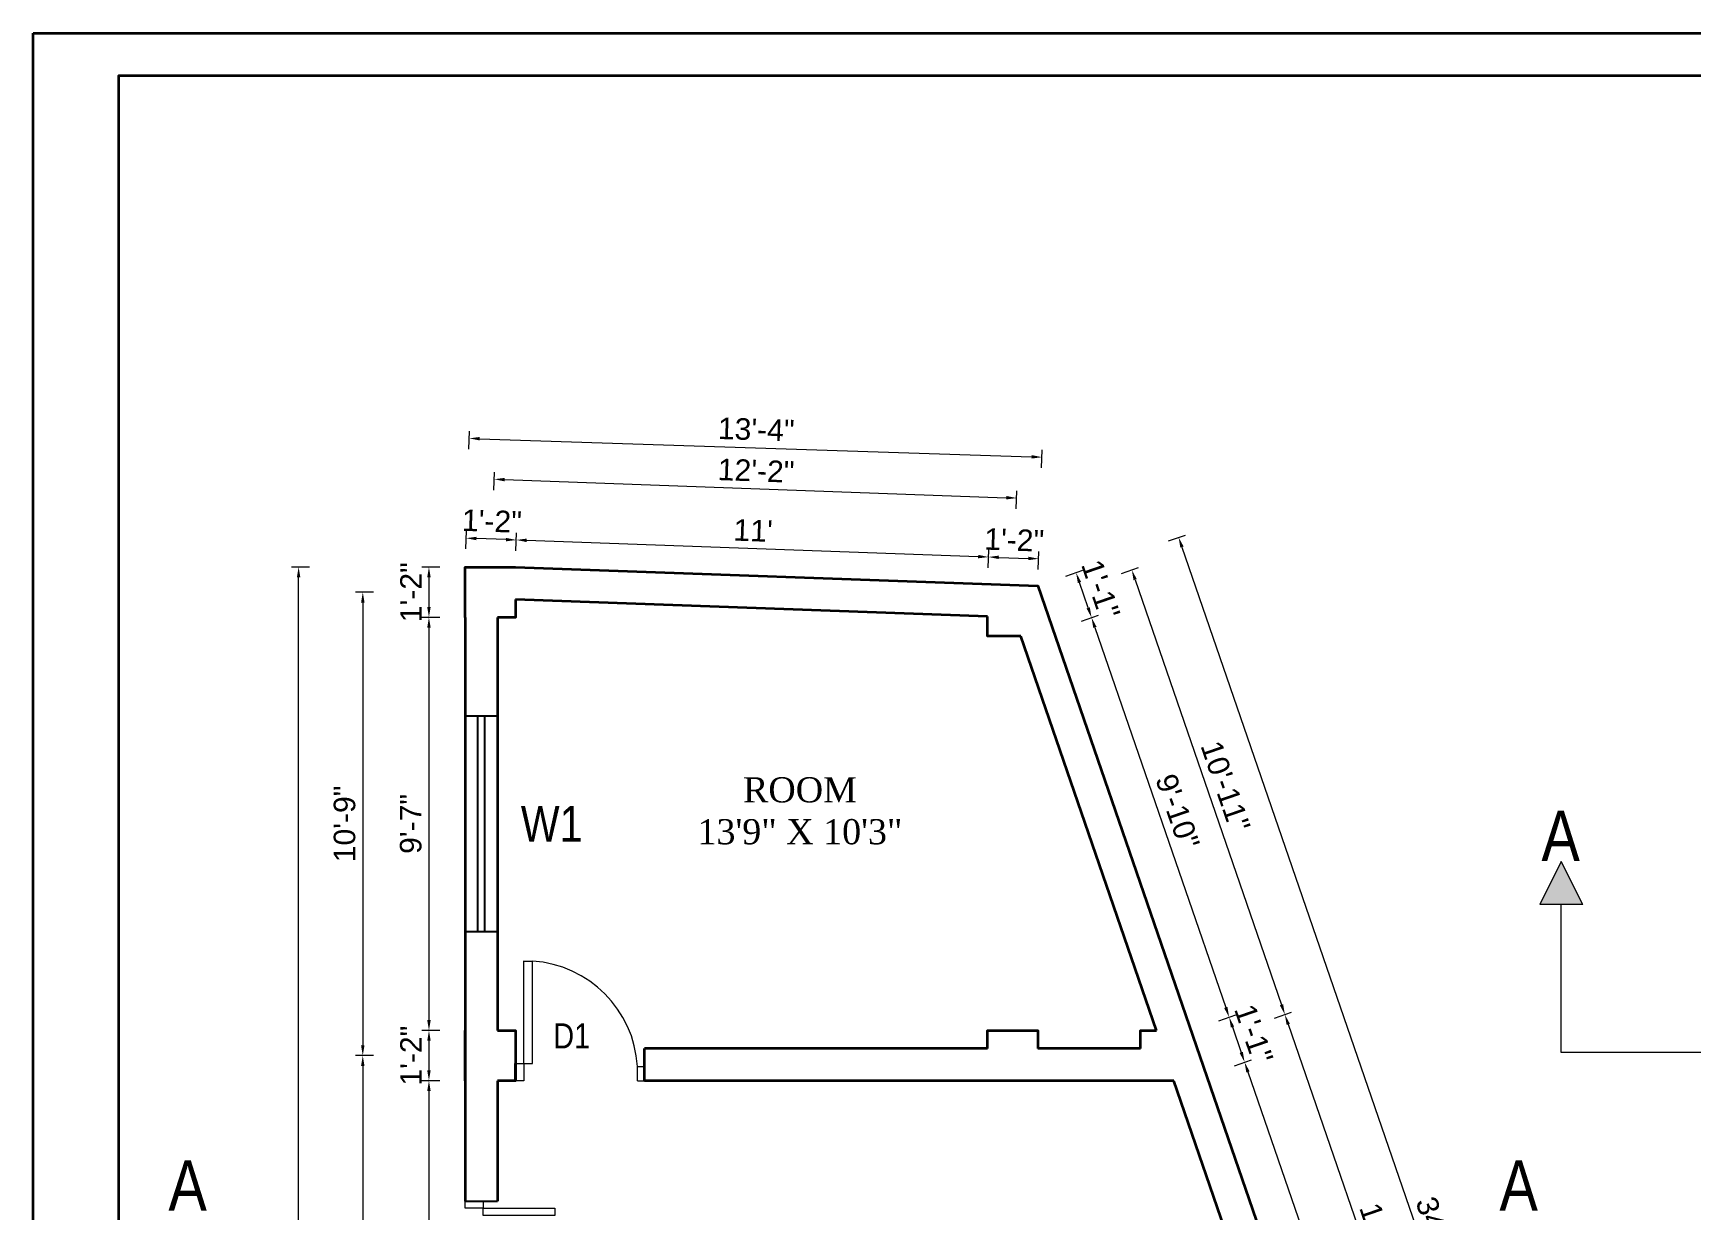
# Model space of a CAD drawing. Header units: inches. Extents: x 380359 to 404964, y -48881 to -44155.
# Drawn here: x 397856.7 to 398318.7, y -44873.9 to -44546.1 of the extents above; entities that cross this region are included whole.
import ezdxf

# ---------------------------------------------------------------- set-up
doc = ezdxf.new("R2010")
doc.units = ezdxf.units.IN
doc.header["$LTSCALE"] = 2
doc.header["$MEASUREMENT"] = 0
doc.header["$PDMODE"] = 34
doc.layers.get('0').update_dxf_attribs({"linetype": 'CONTINUOUS'})
doc.layers.get('DEFPOINTS').update_dxf_attribs({"color": 141, "linetype": 'CONTINUOUS'})
for name, color, linetype, lineweight in [('dimension', 160, 'CONTINUOUS', 15), ('door', 20, 'CONTINUOUS', 35), ('steps', 253, 'CONTINUOUS', 20)]:
    doc.layers.add(name, color=color, linetype=linetype, lineweight=lineweight)
doc.layers.add('Normal Wall', color=7, linetype='CONTINUOUS', lineweight=35, true_color=0xffaf89)
doc.styles.add('Lettring Text', font='arial.ttf')
doc.styles.get("Standard").update_dxf_attribs({"font": 'ARIALN.TTF'})
doc.dimstyles.new('Copy of Standard', dxfattribs={"dimtxt": 6, "dimasz": 2.875, "dimexe": 2, "dimexo": 4, "dimgap": 2, "dimtad": 1, "dimdec": 0, "dimrnd": 1, "dimzin": 0, "dimdsep": 46, "dimlunit": 4, "dimtxsty": 'Lettring Text', "dimcen": 0.1, "dimclrd": 7, "dimclre": 7, "dimclrt": 7, "dimazin": 0, "dimtfac": 0.645, "dimtdec": 0, "dimtmove": 1, "dimatfit": 0, "dimfxl": 3, "dimfxlon": 1, "dimtfillclr": 256, "dimtolj": 1, "dimtzin": 0, "dimlwd": -1, "dimlwe": -1, "dimarcsym": 2})

# ---------------------------------------------------------------- blocks, each defined once
blk = doc.blocks.new('*D175')
at = {"layer": 'DEFPOINTS', "color": 0, "ltscale": 0.5, "transparency": 16777216}
for p in [(397977.33, -44686.68), (397977.04, -44694.72), (397991.04, -44694.72)]:
    blk.add_point(p, dxfattribs=at)
at = {"layer": 'steps', "color": 7, "ltscale": 0.5, "transparency": 16777216}
for p, q in [((397977.22, -44689.68), (397977.4, -44684.68)), ((397988.43, -44687.08), (397980.2, -44686.78)), ((397991.2, -44690.18), (397991.38, -44685.18))]:
    blk.add_line(p, q, dxfattribs=at)
for points in [[(397980.22, -44686.3), (397980.18, -44687.26), (397977.33, -44686.68)], [(397988.45, -44686.6), (397988.42, -44687.56), (397991.31, -44687.18)]]:
    blk.add_solid(points, dxfattribs=at)
at = {"layer": 'steps', "color": 7, "ltscale": 0.5, "transparency": 16777216, "insert": (397984.5, -44681.92), "char_height": 6, "attachment_point": 5, "rotation": 357.9379, "style": 'Lettring Text'}
blk.add_mtext('\\A1;1\'-2"', dxfattribs=at)
blk = doc.blocks.new('*D176')
at = {"layer": 'DEFPOINTS', "color": 0, "ltscale": 0.5, "transparency": 16777216}
for p in [(398122.82, -44691.92), (397991.04, -44694.72), (398122.53, -44699.96)]:
    blk.add_point(p, dxfattribs=at)
at = {"layer": 'steps', "color": 7, "ltscale": 0.5, "transparency": 16777216}
for p, q in [((397991.2, -44690.18), (397991.38, -44685.18)), ((397994.18, -44687.28), (398119.95, -44691.81)), ((398122.72, -44694.91), (398122.9, -44689.92))]:
    blk.add_line(p, q, dxfattribs=at)
for points in [[(397994.2, -44686.8), (397994.16, -44687.76), (397991.31, -44687.18)], [(398119.97, -44691.33), (398119.93, -44692.29), (398122.82, -44691.92)]]:
    blk.add_solid(points, dxfattribs=at)
at = {"layer": 'steps', "color": 7, "ltscale": 0.5, "transparency": 16777216, "insert": (398057.25, -44684.54), "char_height": 6, "attachment_point": 5, "rotation": 357.9379, "style": 'Lettring Text'}
blk.add_mtext("\\A1;11'", dxfattribs=at)
blk = doc.blocks.new('*D177')
at = {"layer": 'DEFPOINTS', "color": 0, "ltscale": 0.5, "transparency": 16777216}
for p in [(398136.81, -44692.42), (398122.53, -44699.96), (398136.53, -44699.96)]:
    blk.add_point(p, dxfattribs=at)
at = {"layer": 'steps', "color": 7, "ltscale": 0.5, "transparency": 16777216}
for p, q in [((398122.72, -44694.91), (398122.9, -44689.92)), ((398125.7, -44692.02), (398133.93, -44692.32)), ((398136.7, -44695.42), (398136.88, -44690.42))]:
    blk.add_line(p, q, dxfattribs=at)
for points in [[(398125.71, -44691.54), (398125.68, -44692.5), (398122.82, -44691.92)], [(398133.95, -44691.84), (398133.91, -44692.79), (398136.81, -44692.42)]]:
    blk.add_solid(points, dxfattribs=at)
at = {"layer": 'steps', "color": 7, "ltscale": 0.5, "transparency": 16777216, "insert": (398129.99, -44687.16), "char_height": 6, "attachment_point": 5, "rotation": 357.9379, "style": 'Lettring Text'}
blk.add_mtext('\\A1;1\'-2"', dxfattribs=at)
blk = doc.blocks.new('*D178')
at = {"layer": 'DEFPOINTS', "color": 0, "ltscale": 0.5, "transparency": 16777216}
for p in [(398130.67, -44675.51), (397984.04, -44701.72), (398129.53, -44706.96)]:
    blk.add_point(p, dxfattribs=at)
at = {"layer": 'steps', "color": 7, "ltscale": 0.5, "transparency": 16777216}
for p, q in [((397985.06, -44673.27), (397985.24, -44668.27)), ((397988.04, -44670.38), (398127.79, -44675.41)), ((398130.56, -44678.51), (398130.74, -44673.51))]:
    blk.add_line(p, q, dxfattribs=at)
for points in [[(397988.06, -44669.9), (397988.02, -44670.86), (397985.17, -44670.27)], [(398127.81, -44674.93), (398127.78, -44675.89), (398130.67, -44675.51)]]:
    blk.add_solid(points, dxfattribs=at)
at = {"layer": 'steps', "color": 7, "ltscale": 0.5, "transparency": 16777216, "insert": (398058.1, -44667.88), "char_height": 6, "attachment_point": 5, "rotation": 357.9379, "style": 'Lettring Text'}
blk.add_mtext('\\A1;12\'-2"', dxfattribs=at)
blk = doc.blocks.new('*D179')
at = {"layer": 'DEFPOINTS', "color": 0, "ltscale": 0.5, "transparency": 16777216}
for p in [(398137.71, -44664.13), (397977.04, -44694.72), (398136.53, -44699.96)]:
    blk.add_point(p, dxfattribs=at)
at = {"layer": 'steps', "color": 7, "ltscale": 0.5, "transparency": 16777216}
for p, q in [((397978.11, -44661.89), (397978.28, -44656.89)), ((397981.09, -44658.99), (398134.84, -44664.04)), ((398137.61, -44667.13), (398137.78, -44662.13))]:
    blk.add_line(p, q, dxfattribs=at)
for points in [[(397981.1, -44658.51), (397981.07, -44659.47), (397978.21, -44658.89)], [(398134.85, -44663.56), (398134.82, -44664.52), (398137.71, -44664.13)]]:
    blk.add_solid(points, dxfattribs=at)
at = {"layer": 'steps', "color": 7, "ltscale": 0.5, "transparency": 16777216, "insert": (398058.13, -44656.45), "char_height": 6, "attachment_point": 5, "rotation": 358.1187, "style": 'Lettring Text'}
blk.add_mtext('\\A1;13\'-4"', dxfattribs=at)
blk = doc.blocks.new('*D185')
at = {"layer": 'DEFPOINTS', "color": 0, "ltscale": 0.5, "transparency": 16777216}
for p in [(398129.53, -44706.96), (398205.37, -44819.3), (398172.16, -44830.74)]:
    blk.add_point(p, dxfattribs=at)
at = {"layer": 'steps', "color": 7, "ltscale": 0.5, "transparency": 16777216}
for p, q in [((398159.9, -44696.5), (398164.63, -44694.87)), ((398163.68, -44698.24), (398204.43, -44816.58)), ((398202.53, -44820.27), (398207.26, -44818.65))]:
    blk.add_line(p, q, dxfattribs=at)
for points in [[(398164.13, -44698.09), (398163.22, -44698.4), (398162.74, -44695.53)], [(398204.89, -44816.42), (398203.98, -44816.74), (398205.37, -44819.3)]]:
    blk.add_solid(points, dxfattribs=at)
at = {"layer": 'steps', "color": 7, "ltscale": 0.5, "transparency": 16777216, "insert": (398188.84, -44755.76), "char_height": 6, "attachment_point": 5, "rotation": 289.0044, "style": 'Lettring Text'}
blk.add_mtext('\\A1;10\'-11"', dxfattribs=at)
blk = doc.blocks.new('*D189')
at = {"layer": 'DEFPOINTS', "color": 0, "ltscale": 0.5, "transparency": 16777216}
for p in [(397977.04, -44694.72), (397966.97, -44708.72), (397977.04, -44708.72)]:
    blk.add_point(p, dxfattribs=at)
at = {"layer": 'steps', "color": 7, "ltscale": 0.5, "transparency": 16777216}
for p, q in [((397969.97, -44694.72), (397964.97, -44694.72)), ((397966.97, -44697.6), (397966.97, -44705.85)), ((397969.97, -44708.72), (397964.97, -44708.72))]:
    blk.add_line(p, q, dxfattribs=at)
for points in [[(397966.49, -44697.6), (397967.45, -44697.6), (397966.97, -44694.72)], [(397966.49, -44705.85), (397967.45, -44705.85), (397966.97, -44708.72)]]:
    blk.add_solid(points, dxfattribs=at)
at = {"layer": 'steps', "color": 7, "ltscale": 0.5, "transparency": 16777216, "insert": (397961.96, -44701.72), "char_height": 6, "attachment_point": 5, "rotation": 90, "style": 'Lettring Text'}
blk.add_mtext('\\A1;1\'-2"', dxfattribs=at)
blk = doc.blocks.new('*D190')
at = {"layer": 'DEFPOINTS', "color": 0, "ltscale": 0.5, "transparency": 16777216}
for p in [(397977.04, -44708.72), (397966.97, -44823.74), (397977.04, -44823.74)]:
    blk.add_point(p, dxfattribs=at)
at = {"layer": 'steps', "color": 7, "ltscale": 0.5, "transparency": 16777216}
for p, q in [((397969.97, -44708.72), (397964.97, -44708.72)), ((397966.97, -44711.6), (397966.97, -44820.86)), ((397969.97, -44823.74), (397964.97, -44823.74))]:
    blk.add_line(p, q, dxfattribs=at)
for points in [[(397966.49, -44711.6), (397967.45, -44711.6), (397966.97, -44708.72)], [(397966.49, -44820.86), (397967.45, -44820.86), (397966.97, -44823.74)]]:
    blk.add_solid(points, dxfattribs=at)
at = {"layer": 'steps', "color": 7, "ltscale": 0.5, "transparency": 16777216, "insert": (397961.91, -44766.23), "char_height": 6, "attachment_point": 5, "rotation": 90, "style": 'Lettring Text'}
blk.add_mtext('\\A1;9\'-7"', dxfattribs=at)
blk = doc.blocks.new('*D191')
at = {"layer": 'DEFPOINTS', "color": 0, "ltscale": 0.5, "transparency": 16777216}
for p in [(397977.04, -44823.74), (397966.97, -44837.74), (397977.04, -44837.74)]:
    blk.add_point(p, dxfattribs=at)
at = {"layer": 'steps', "color": 7, "ltscale": 0.5, "transparency": 16777216}
for p, q in [((397969.97, -44823.74), (397964.97, -44823.74)), ((397966.97, -44826.61), (397966.97, -44834.86)), ((397969.97, -44837.74), (397964.97, -44837.74))]:
    blk.add_line(p, q, dxfattribs=at)
for points in [[(397966.49, -44826.61), (397967.45, -44826.61), (397966.97, -44823.74)], [(397966.49, -44834.86), (397967.45, -44834.86), (397966.97, -44837.74)]]:
    blk.add_solid(points, dxfattribs=at)
at = {"layer": 'steps', "color": 7, "ltscale": 0.5, "transparency": 16777216, "insert": (397961.96, -44830.74), "char_height": 6, "attachment_point": 5, "rotation": 90, "style": 'Lettring Text'}
blk.add_mtext('\\A1;1\'-2"', dxfattribs=at)
blk = doc.blocks.new('*D192')
at = {"layer": 'DEFPOINTS', "color": 0, "ltscale": 0.5, "transparency": 16777216}
for p in [(397977.04, -44837.74), (397966.97, -44952.74), (397977.04, -44952.74)]:
    blk.add_point(p, dxfattribs=at)
at = {"layer": 'steps', "color": 7, "ltscale": 0.5, "transparency": 16777216}
for p, q in [((397969.97, -44837.74), (397964.97, -44837.74)), ((397966.97, -44840.61), (397966.97, -44949.86)), ((397969.97, -44952.74), (397964.97, -44952.74))]:
    blk.add_line(p, q, dxfattribs=at)
for points in [[(397966.49, -44840.61), (397967.45, -44840.61), (397966.97, -44837.74)], [(397966.49, -44949.86), (397967.45, -44949.86), (397966.97, -44952.74)]]:
    blk.add_solid(points, dxfattribs=at)
at = {"layer": 'steps', "color": 7, "ltscale": 0.5, "transparency": 16777216, "insert": (397961.91, -44895.24), "char_height": 6, "attachment_point": 5, "rotation": 90, "style": 'Lettring Text'}
blk.add_mtext('\\A1;9\'-7"', dxfattribs=at)
blk = doc.blocks.new('*D196')
at = {"layer": 'DEFPOINTS', "color": 0, "ltscale": 0.5, "transparency": 16777216}
for p in [(397984.04, -44701.72), (397948.54, -44830.74), (397984.04, -44830.74)]:
    blk.add_point(p, dxfattribs=at)
at = {"layer": 'steps', "color": 7, "ltscale": 0.5, "transparency": 16777216}
for p, q in [((397951.54, -44701.72), (397946.54, -44701.72)), ((397948.54, -44704.6), (397948.54, -44827.86)), ((397951.54, -44830.74), (397946.54, -44830.74))]:
    blk.add_line(p, q, dxfattribs=at)
for points in [[(397948.06, -44704.6), (397949.02, -44704.6), (397948.54, -44701.72)], [(397948.06, -44827.86), (397949.02, -44827.86), (397948.54, -44830.74)]]:
    blk.add_solid(points, dxfattribs=at)
at = {"layer": 'steps', "color": 7, "ltscale": 0.5, "transparency": 16777216, "insert": (397943.48, -44766.23), "char_height": 6, "attachment_point": 5, "rotation": 90, "style": 'Lettring Text'}
blk.add_mtext('\\A1;10\'-9"', dxfattribs=at)
blk = doc.blocks.new('*D197')
at = {"layer": 'DEFPOINTS', "color": 0, "ltscale": 0.5, "transparency": 16777216}
for p in [(397984.04, -44830.74), (397948.54, -44959.74), (397984.04, -44959.74)]:
    blk.add_point(p, dxfattribs=at)
at = {"layer": 'steps', "color": 7, "ltscale": 0.5, "transparency": 16777216}
for p, q in [((397951.54, -44830.74), (397946.54, -44830.74)), ((397948.54, -44833.61), (397948.54, -44956.86)), ((397951.54, -44959.74), (397946.54, -44959.74))]:
    blk.add_line(p, q, dxfattribs=at)
for points in [[(397948.06, -44833.61), (397949.02, -44833.61), (397948.54, -44830.74)], [(397948.06, -44956.86), (397949.02, -44956.86), (397948.54, -44959.74)]]:
    blk.add_solid(points, dxfattribs=at)
at = {"layer": 'steps', "color": 7, "ltscale": 0.5, "transparency": 16777216, "insert": (397943.48, -44895.24), "char_height": 6, "attachment_point": 5, "rotation": 90, "style": 'Lettring Text'}
blk.add_mtext('\\A1;10\'-9"', dxfattribs=at)
blk = doc.blocks.new('*D199')
at = {"layer": 'DEFPOINTS', "color": 0, "ltscale": 0.5, "transparency": 16777216}
for p in [(397930.66, -44694.72), (397977.04, -44694.72), (397977.04, -45095.74)]:
    blk.add_point(p, dxfattribs=at)
at = {"layer": 'steps', "color": 7, "ltscale": 0.5, "transparency": 16777216}
for p, q in [((397933.66, -44694.72), (397928.66, -44694.72)), ((397930.66, -45092.86), (397930.66, -44697.6)), ((397933.66, -45095.74), (397928.66, -45095.74))]:
    blk.add_line(p, q, dxfattribs=at)
for points in [[(397930.18, -44697.6), (397931.14, -44697.6), (397930.66, -44694.72)], [(397930.18, -45092.86), (397931.14, -45092.86), (397930.66, -45095.74)]]:
    blk.add_solid(points, dxfattribs=at)
at = {"layer": 'steps', "color": 7, "ltscale": 0.5, "transparency": 16777216, "insert": (397925.59, -44895.23), "char_height": 6, "attachment_point": 5, "rotation": 90, "style": 'Lettring Text'}
blk.add_mtext('\\A1;33\'-5"', dxfattribs=at)
blk = doc.blocks.new('*D200')
at = {"layer": 'DEFPOINTS', "color": 0, "ltscale": 0.5, "transparency": 16777216}
for p in [(398136.53, -44713.96), (398189.85, -44820.05), (398179.16, -44823.74)]:
    blk.add_point(p, dxfattribs=at)
at = {"layer": 'steps', "color": 7, "ltscale": 0.5, "transparency": 16777216}
for p, q in [((398148.69, -44709.78), (398153.42, -44708.15)), ((398152.47, -44711.52), (398188.91, -44817.34)), ((398187.01, -44821.03), (398191.74, -44819.4))]:
    blk.add_line(p, q, dxfattribs=at)
for points in [[(398152.92, -44711.36), (398152.01, -44711.67), (398151.53, -44708.8)], [(398189.37, -44817.18), (398188.46, -44817.49), (398189.85, -44820.05)]]:
    blk.add_solid(points, dxfattribs=at)
at = {"layer": 'steps', "color": 7, "ltscale": 0.5, "transparency": 16777216, "insert": (398175.48, -44762.78), "char_height": 6, "attachment_point": 5, "rotation": 289.0044, "style": 'Lettring Text'}
blk.add_mtext('\\A1;9\'-10"', dxfattribs=at)
blk = doc.blocks.new('*D201')
at = {"layer": 'DEFPOINTS', "color": 0, "ltscale": 0.5, "transparency": 16777216}
for p in [(398179.16, -44823.74), (398194.16, -44832.57), (398179.16, -44837.74)]:
    blk.add_point(p, dxfattribs=at)
at = {"layer": 'steps', "color": 7, "ltscale": 0.5, "transparency": 16777216}
for p, q in [((398187.01, -44821.03), (398191.74, -44819.4)), ((398190.78, -44822.77), (398193.22, -44829.85)), ((398191.32, -44833.55), (398196.05, -44831.92))]:
    blk.add_line(p, q, dxfattribs=at)
for points in [[(398191.24, -44822.62), (398190.33, -44822.93), (398189.85, -44820.05)], [(398193.68, -44829.7), (398192.77, -44830.01), (398194.16, -44832.57)]]:
    blk.add_solid(points, dxfattribs=at)
at = {"layer": 'steps', "color": 7, "ltscale": 0.5, "transparency": 16777216, "insert": (398196.74, -44824.68), "char_height": 6, "attachment_point": 5, "rotation": 289.0044, "style": 'Lettring Text'}
blk.add_mtext('\\A1;1\'-1"', dxfattribs=at)
blk = doc.blocks.new('*D202')
at = {"layer": 'DEFPOINTS', "color": 0, "ltscale": 0.5, "transparency": 16777216}
for p in [(398179.16, -44837.74), (398234.28, -44949.05), (398223.59, -44952.74)]:
    blk.add_point(p, dxfattribs=at)
at = {"layer": 'steps', "color": 7, "ltscale": 0.5, "transparency": 16777216}
for p, q in [((398191.32, -44833.55), (398196.05, -44831.92)), ((398195.1, -44835.29), (398233.34, -44946.34)), ((398231.44, -44950.03), (398236.17, -44948.4))]:
    blk.add_line(p, q, dxfattribs=at)
for points in [[(398195.55, -44835.13), (398194.64, -44835.44), (398194.16, -44832.57)], [(398233.79, -44946.18), (398232.89, -44946.49), (398234.28, -44949.05)]]:
    blk.add_solid(points, dxfattribs=at)
at = {"layer": 'steps', "color": 7, "ltscale": 0.5, "transparency": 16777216, "insert": (398219.01, -44889.16), "char_height": 6, "attachment_point": 5, "rotation": 289.0044, "style": 'Lettring Text'}
blk.add_mtext('\\A1;10\'-3"', dxfattribs=at)
blk = doc.blocks.new('*D206')
at = {"layer": 'DEFPOINTS', "color": 0, "ltscale": 0.5, "transparency": 16777216}
for p in [(398147.22, -44696.28), (398136.53, -44699.96), (398136.53, -44713.96)]:
    blk.add_point(p, dxfattribs=at)
at = {"layer": 'steps', "color": 7, "ltscale": 0.5, "transparency": 16777216}
for p, q in [((398144.38, -44697.26), (398149.11, -44695.63)), ((398150.59, -44706.08), (398148.16, -44699)), ((398148.69, -44709.78), (398153.42, -44708.15))]:
    blk.add_line(p, q, dxfattribs=at)
for points in [[(398148.61, -44698.84), (398147.7, -44699.16), (398147.22, -44696.28)], [(398151.05, -44705.92), (398150.14, -44706.24), (398151.53, -44708.8)]]:
    blk.add_solid(points, dxfattribs=at)
at = {"layer": 'steps', "color": 7, "ltscale": 0.5, "transparency": 16777216, "insert": (398154.11, -44700.91), "char_height": 6, "attachment_point": 5, "rotation": 289.0044, "style": 'Lettring Text'}
blk.add_mtext('\\A1;1\'-1"', dxfattribs=at)
blk = doc.blocks.new('*D207')
at = {"layer": 'DEFPOINTS', "color": 0, "ltscale": 0.5, "transparency": 16777216}
for p in [(398172.16, -44830.74), (398249.8, -44948.3), (398216.59, -44959.74)]:
    blk.add_point(p, dxfattribs=at)
at = {"layer": 'steps', "color": 7, "ltscale": 0.5, "transparency": 16777216}
for p, q in [((398202.53, -44820.27), (398207.26, -44818.65)), ((398206.31, -44822.02), (398248.86, -44945.58)), ((398246.96, -44949.27), (398251.69, -44947.65))]:
    blk.add_line(p, q, dxfattribs=at)
for points in [[(398206.76, -44821.86), (398205.85, -44822.17), (398205.37, -44819.3)], [(398249.32, -44945.42), (398248.41, -44945.74), (398249.8, -44948.3)]]:
    blk.add_solid(points, dxfattribs=at)
at = {"layer": 'steps', "color": 7, "ltscale": 0.5, "transparency": 16777216, "insert": (398232.32, -44882.17), "char_height": 6, "attachment_point": 5, "rotation": 289.0044, "style": 'Lettring Text'}
blk.add_mtext('\\A1;11\'-4"', dxfattribs=at)
blk = doc.blocks.new('*D209')
at = {"layer": 'DEFPOINTS', "color": 0, "ltscale": 0.5, "transparency": 16777216}
for p in [(398136.53, -44699.96), (398312.09, -45082.22), (398272.84, -45095.74)]:
    blk.add_point(p, dxfattribs=at)
at = {"layer": 'steps', "color": 7, "ltscale": 0.5, "transparency": 16777216}
for p, q in [((398172.94, -44687.42), (398177.67, -44685.8)), ((398176.71, -44689.17), (398311.15, -45079.5)), ((398309.25, -45083.2), (398313.98, -45081.57))]:
    blk.add_line(p, q, dxfattribs=at)
for points in [[(398177.17, -44689.01), (398176.26, -44689.32), (398175.78, -44686.45)], [(398311.6, -45079.34), (398310.7, -45079.66), (398312.09, -45082.22)]]:
    blk.add_solid(points, dxfattribs=at)
at = {"layer": 'steps', "color": 7, "ltscale": 0.5, "transparency": 16777216, "insert": (398248.72, -44882.68), "char_height": 6, "attachment_point": 5, "rotation": 289.0044, "style": 'Lettring Text'}
blk.add_mtext('\\A1;34\'-11"', dxfattribs=at)

msp = doc.modelspace()

# ---------------------------------------------------------------- hatches: boundary and pattern name
at = {"linetype": 'ByBlock', "lineweight": 5}
msp.add_hatch(color=7, dxfattribs=at).paths.add_polyline_path([(398282.36, -44776.67), (398288.36, -44788.67), (398276.36, -44788.67)])

# ---------------------------------------------------------------- linework, layer by layer
at = {"ltscale": 0.5}
for p, q in [((397986.04, -44736.23), (397977.04, -44736.23)), ((397980.54, -44796.23), (397980.54, -44736.23)), ((397982.54, -44796.23), (397982.54, -44736.23)), ((397986.04, -44796.23), (397977.04, -44796.23)), ((397977.04, -44871.24), (397986.04, -44871.24))]:
    msp.add_line(p, q, dxfattribs=at)
at = {"color": 7, "linetype": 'ByBlock', "lineweight": 5}
for p, q in [((398282.36, -44776.67), (398276.36, -44788.67)), ((398288.36, -44788.67), (398282.36, -44776.67)), ((398288.36, -44788.67), (398276.36, -44788.67)), ((398282.36, -44829.84), (398282.36, -44788.67)), ((398653.1, -44829.84), (398282.36, -44829.84))]:
    msp.add_line(p, q, dxfattribs=at)
at = {"layer": 'dimension', "ltscale": 7}
for p, q in [((397993.44, -44832.94), (397993.44, -44804.32)), ((397993.44, -44804.42), (397995.84, -44804.42)), ((397995.84, -44832.94), (397995.84, -44804.42)), ((397991.04, -44832.94), (397993.44, -44832.94)), ((397993.44, -44832.94), (397993.44, -44837.74)), ((397993.44, -44832.94), (397995.84, -44832.94)), ((398025.04, -44837.74), (398025.04, -44833.74)), ((398025.04, -44833.74), (398027.04, -44833.74)), ((398027.04, -44837.74), (398027.04, -44833.74)), ((397993.44, -44837.74), (397991.04, -44837.74)), ((398025.04, -44837.74), (398027.04, -44837.74))]:
    msp.add_line(p, q, dxfattribs=at)
msp.add_arc((397993.83, -44835.63), 31.27, 3.4697, 86.3141, dxfattribs=at)
at = {"layer": 'door', "ltscale": 0.5}
for p, q in [((398122.53, -44708.47), (397991.04, -44703.73)), ((397977.04, -44708.72), (397977.04, -44871.24)), ((397986.04, -44708.72), (397986.04, -44823.74)), ((398169.64, -44823.74), (398131.84, -44713.96)), ((398122.53, -44828.74), (398027.04, -44828.74)), ((398027.04, -44837.74), (398027.04, -44828.74)), ((398165.16, -44828.74), (398136.53, -44828.74)), ((397991.04, -44837.74), (397991.04, -44832.94)), ((397986.04, -44837.74), (397986.04, -44871.24)), ((398174.47, -44837.74), (398027.04, -44837.74)), ((398214.07, -44952.74), (398174.47, -44837.74))]:
    msp.add_line(p, q, dxfattribs=at)
for points in [[(397977.04, -44708.72), (397977.04, -44694.72), (397991.04, -44694.72)], [(397991.04, -44694.72), (398136.53, -44699.96), (398272.84, -45095.74)], [(397991.04, -44703.73), (397991.04, -44708.72), (397986.04, -44708.72)], [(398131.84, -44713.96), (398122.53, -44713.96), (398122.53, -44708.47)], [(397977.04, -44837.74), (397977.04, -44823.74)], [(397986.04, -44823.74), (397991.04, -44823.74), (397991.04, -44837.74), (397986.04, -44837.74)], [(398122.53, -44828.74), (398122.53, -44823.74), (398136.53, -44823.74), (398136.53, -44828.74)], [(398165.16, -44828.74), (398165.16, -44823.74), (398169.64, -44823.74)], [(398136.53, -44837.74), (398136.53, -44837.74), (398122.53, -44837.74)], [(398174.47, -44837.74), (398165.16, -44837.74)]]:
    msp.add_lwpolyline(points, dxfattribs=at)
at = {"layer": 'Normal Wall'}
for points in [[(397856.73, -44546.09), (398914.73, -44546.09), (398914.73, -45296.62), (397856.73, -45296.62)], [(397856.73, -44546.09), (398914.73, -44546.09), (398914.73, -45296.62), (397856.73, -45296.62)], [(398902.83, -44558), (397880.54, -44558), (397880.54, -45284.71), (398902.83, -45284.71)], [(398902.83, -44558), (397880.54, -44558), (397880.54, -45284.71), (398902.83, -45284.71)]]:
    msp.add_lwpolyline(points, close=True, dxfattribs=at)
at = {"layer": 'steps', "color": 7, "ltscale": 0.3}
for points in [[(397982.04, -44871.24), (397982.04, -44873.24), (397977.04, -44873.24), (397977.04, -44871.24)], [(397982.04, -44873.24), (398002.04, -44873.24), (398002.04, -44875.24), (397982.04, -44875.24)]]:
    msp.add_lwpolyline(points, close=True, dxfattribs=at)

# ---------------------------------------------------------------- texts
at = {"color": 7, "linetype": 'ByBlock', "lineweight": 5}
for s, insert, char_height, width, attachment_point in [('W1', (397992.56, -44761.2), 10, 44.1664, 1), ('A', (398287.54, -44762.57), 14, 26.5803, 3), ('A', (397905.1, -44859.89), 14, 26.5803, 3), ('A', (398275.84, -44859.89), 14, 26.5803, 3)]:
    msp.add_mtext(s, dxfattribs=dict(at, insert=insert, char_height=char_height, width=width, attachment_point=attachment_point))
at = {"layer": 'steps', "color": 7, "ltscale": 0.3, "insert": (398070.31, -44753.23), "char_height": 7, "width": 55.268, "attachment_point": 2}
msp.add_mtext('{\\fTimes New Roman|b0|i0|c0|p18;ROOM\\P13\'9" X 10\'3"}', dxfattribs=at)
at = {"layer": 'steps', "color": 7, "ltscale": 0.3, "insert": (398006.73, -44828.75), "char_height": 7, "attachment_point": 8}
msp.add_mtext_dynamic_manual_height_columns('{\\W1;D1}', width=18.6213, gutter_width=40, heights=[0], dxfattribs=at)

# ---------------------------------------------------------------- dimensions: what is measured, and where the dimension line sits
at = {"layer": 'steps', "ltscale": 0.5}
for p1, p2, distance, picture, middle in [((397977.04, -44694.72), (398136.53, -44699.96), 35.85, '*D179', (398058.13, -44656.45)), ((397984.04, -44701.72), (398129.53, -44706.96), 31.47, '*D178', (398058.1, -44667.88)), ((398136.53, -44699.96), (398272.84, -45095.74), 41.51, '*D209', (398248.72, -44882.68)), ((398129.53, -44706.96), (398172.16, -44830.74), 35.12, '*D185', (398188.84, -44755.76))]:
    dim = msp.add_aligned_dim(p1=p1, p2=p2, distance=distance, dimstyle='Copy of Standard', dxfattribs=at)
    dim.commit()
    dim.dimension.update_dxf_attribs({"geometry": picture, "text_midpoint": middle})
for base, p1, p2, angle, picture, middle in [((397977.33, -44686.68), (397991.04, -44694.72), (397977.04, -44694.72), 177.9379, '*D175', (397984.32, -44686.93)), ((398136.81, -44692.42), (398122.53, -44699.96), (398136.53, -44699.96), 177.9379, '*D177', (398129.81, -44692.17)), ((397966.97, -44708.72), (397977.04, -44694.72), (397977.04, -44708.72), 90, '*D189', (397966.97, -44701.72)), ((398147.22, -44696.28), (398136.53, -44713.96), (398136.53, -44699.96), 109.0044, '*D206', (398149.38, -44702.54)), ((398194.16, -44832.57), (398179.16, -44823.74), (398179.16, -44837.74), 109.0044, '*D201', (398192, -44826.31)), ((397966.97, -44837.74), (397977.04, -44823.74), (397977.04, -44837.74), 90, '*D191', (397966.97, -44830.74))]:
    dim = msp.add_linear_dim(base=base, p1=p1, p2=p2, angle=angle, dimstyle='Copy of Standard', dxfattribs=at)
    dim.commit()
    dim.dimension.update_dxf_attribs({"geometry": picture, "text_midpoint": middle, "dimtype": 160})
for base, p1, p2, angle, picture, middle in [((398122.82, -44691.92), (397991.04, -44694.72), (398122.53, -44699.96), 177.9379, '*D176', (398057.25, -44684.54)), ((397930.66, -44694.72), (397977.04, -45095.74), (397977.04, -44694.72), 90, '*D199', (397925.59, -44895.23)), ((397948.54, -44830.74), (397984.04, -44701.72), (397984.04, -44830.74), 90, '*D196', (397943.48, -44766.23)), ((397966.97, -44823.74), (397977.04, -44708.72), (397977.04, -44823.74), 90, '*D190', (397961.91, -44766.23)), ((398189.85, -44820.05), (398136.53, -44713.96), (398179.16, -44823.74), 109.0044, '*D200', (398175.48, -44762.78)), ((398249.8, -44948.3), (398172.16, -44830.74), (398216.59, -44959.74), 109.0044, '*D207', (398232.32, -44882.17)), ((397948.54, -44959.74), (397984.04, -44830.74), (397984.04, -44959.74), 90, '*D197', (397943.48, -44895.24)), ((398234.28, -44949.05), (398179.16, -44837.74), (398223.59, -44952.74), 109.0044, '*D202', (398219.01, -44889.16)), ((397966.97, -44952.74), (397977.04, -44837.74), (397977.04, -44952.74), 90, '*D192', (397961.91, -44895.24))]:
    dim = msp.add_linear_dim(base=base, p1=p1, p2=p2, angle=angle, dimstyle='Copy of Standard', dxfattribs=at)
    dim.commit()
    dim.dimension.update_dxf_attribs({"geometry": picture, "text_midpoint": middle})

doc.saveas('drawing.dxf')
